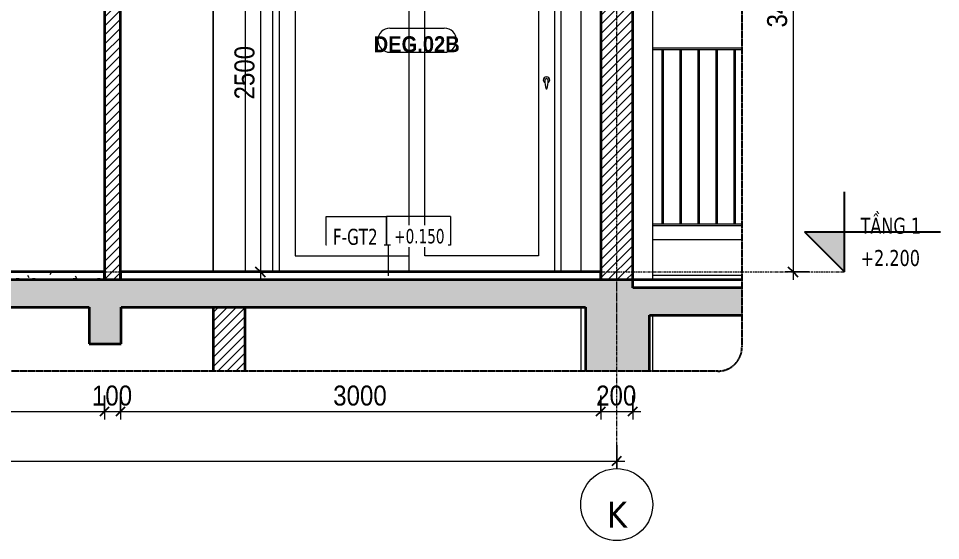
# Model space of a CAD drawing. Header units: millimetres. Extents: x 42054 to 236235, y 253 to 78637.
# Drawn here: x 127290 to 133051, y 520 to 3785 of the extents above; entities that cross this region are included whole.
import ezdxf

# ---------------------------------------------------------------- set-up
doc = ezdxf.new("R2010")
doc.units = ezdxf.units.MM
for name, pattern in [('Centre', [31.75, 6.35, -4.7625, 15.875, -4.7625]), ('Grid Line', [22.225, 12.7, -3.175, 3.175, -3.175]), ('Hidden', [7.14375, 4.7625, -2.38125])]:
    doc.linetypes.add(name, pattern=pattern)
for name, color, linetype, lineweight in [('0-5', 130, 'Continuous', 5), ('A-ANNO-DIMS', 211, 'Continuous', 9), ('A-ANNO-DIMS-50', 211, 'Continuous', 9), ('A-DETL-GENF', 92, 'Continuous', 18), ('A-DETL-GENF-4', 92, 'Hidden', 25), ('A-DETL-GENF-5', 9, 'Continuous', 18), ('A-DETL-MEDM', 33, 'Continuous', 35), ('A-DOOR', 31, 'Continuous', 18), ('A-DOOR-FRAM-1', 31, 'Continuous', 18), ('A-DOOR-GLAZ-1', 31, 'Continuous', 18), ('A-DOOR-IDEN', 31, 'Continuous', 9), ('A-FLOR-FNSH-1', 250, 'Continuous', 35), ('A-FLOR-HRAL', 11, 'Continuous', 18), ('A-FLOR-HRAL-1', 7, 'Continuous', 18), ('A-FLOR-IDEN', 11, 'Continuous', 9), ('A-FLOR-LEVL', 51, 'Continuous', 9), ('A-FLOR-LEVL-1', 51, 'Continuous', 25), ('A-FLOR-LEVL-2', 51, 'Centre', 9), ('A-FLOR-PATT-3', 67, 'Continuous', 18), ('A-WALL', 113, 'Continuous', 18), ('A-WALL-2', 250, 'Continuous', 35), ('A-WALL-3', 7, 'Continuous', 18), ('A-WALL-PATT-1', 9, 'Continuous', 18), ('A-WALL-PATT-2', 111, 'Continuous', 18), ('S-COLS', 52, 'Continuous', 18), ('S-COLS-8', 7, 'Continuous', 18), ('S-GRID-1', 1, 'Grid Line', 9), ('S-GRID-IDEN', 1, 'Continuous', 9)]:
    doc.layers.add(name, color=color, linetype=linetype, lineweight=lineweight)
doc.styles.add('Arial_B', font='arialbd.ttf', dxfattribs={"width": 0.9, "height": 100})
doc.styles.add('Tahoma', font='tahoma.ttf', dxfattribs={"width": 0.8, "height": 100})
doc.styles.add('Tahoma_1', font='tahoma.ttf', dxfattribs={"width": 0.8, "height": 90})
doc.styles.add('Tahoma_B', font='tahomabd.ttf', dxfattribs={"height": 162.5})
doc.styles.add('Tahoma_B_1', font='tahomabd.ttf', dxfattribs={"width": 0.85, "height": 100})
doc.styles.add('UTM Avo', font='', dxfattribs={"width": 0.9, "height": 125})
doc.styles.get('UTM Avo').set_extended_font_data('UTM Avo')
doc.dimstyles.new('1_Dim_chi_tiet_2_5', dxfattribs={"dimscale": 304.8, "dimtxt": 124.912619, "dimasz": 0.19685, "dimexe": 0.164042, "dimexo": 0.0625, "dimgap": 0.016404, "dimtad": 1, "dimdec": 0, "dimrnd": 5, "dimzin": 0, "dimdsep": 46, "dimtxsty": 'UTM Avo', "dimblk1": 'OBLIQUE', "dimblk2": 'OBLIQUE', "dimsah": 1, "dimcen": 0.09, "dimdle": 0.164042, "dimazin": 0, "dimtfac": 1, "dimtdec": 4, "dimtix": 1, "dimtmove": 0, "dimatfit": 3, "dimfxl": 0.328084, "dimfxlon": 1, "dimtvp": 1, "dimtolj": 1, "dimtzin": 0, "dimarcsym": 2})
pattern_1 = [(45, (128982.67, 15773.775), (-28.28427, 28.28427), [])]

# ---------------------------------------------------------------- blocks, each defined once
blk = doc.blocks.new('NCV_TKTC_KET CAU_rvt-7-TKCS_CĂN HỘ LOẠI 1A - MẶT CẮT 6')
at = {"layer": 'S-COLS-8'}
for p, q in [((-61961.9, 5380), (-61961.9, 2200)), ((-61511.9, 2150), (-61511.9, 5330)), ((-61961.9, 1980), (-61961.9, 1580)), ((-61511.9, 1580), (-61511.9, 1930))]:
    blk.add_line(p, q, dxfattribs=at)
blk = doc.blocks.new('Railing - 10mm-457212-TKCS_CĂN HỘ LOẠI 1A - MẶT CẮT 6')
at = {"layer": 'A-FLOR-HRAL-1'}
for p, q in [((-68756.5, 3590), (-68756.5, 2500)), ((-68746.5, 2500), (-68746.5, 3590))]:
    blk.add_line(p, q, dxfattribs=at)
blk = doc.blocks.new('Railing - Railing-641413-TKCS_CĂN HỘ LOẠI 1A - MẶT CẮT 6')
at = {"layer": 'A-FLOR-HRAL-1'}
for p, q in [((-61511.9, 2500), (-60954.4, 2500)), ((-61511.9, 2490), (-60954.4, 2490))]:
    blk.add_line(p, q, dxfattribs=at)
for p in [(7302.1, 0), (7414.6, 0), (7527.1, 0), (7639.6, 0), (7752.1, 0)]:
    blk.add_blockref('Railing - 10mm-457212-TKCS_CĂN HỘ LOẠI 1A - MẶT CẮT 6', p)
blk = doc.blocks.new('Top Rail Type - Top Rail_Internal_-641414-TKCS_CĂN HỘ LOẠI 1A - MẶT CẮT 6')
at = {"layer": 'A-FLOR-HRAL-1'}
for p, q in [((-60954.4, 3600), (-61511.9, 3600)), ((-60954.4, 3590), (-61511.9, 3590))]:
    blk.add_line(p, q, dxfattribs=at)
blk = doc.blocks.new('NCV_TKTC_TANG 1_rvt-6-TKCS_CĂN HỘ LOẠI 1A - MẶT CẮT 6')
at = {"layer": 'A-FLOR-PATT-3'}
h = blk.add_hatch(dxfattribs=at)
h.set_pattern_fill('FP_15', color=256, style=0, pattern_type=2)
h.set_pattern_definition([(0, (-63781.99, 15773.775), (203.2, 50.8), [16.764, -135.636, 16.764, -135.636, -812.8]), (0, (-63781.99, 15773.775), (203.2, 50.8), [-304.8, 16.764, -288.036, 16.764, -135.636, -355.6]), (0, (-63781.99, 15773.775), (203.2, 50.8), [-762, 16.764, -84.836, 16.764, -237.236]), (120, (-63705.79, 15799.175), (-145.59409, 150.57636), [16.764, -135.636, 16.764, -948.436]), (120, (-63705.79, 15799.175), (-145.59409, 150.57636), [-169.164, -135.636, 16.764, -288.036, -508]), (120, (-63705.79, 15799.175), (-145.59409, 150.57636), [-609.6, 16.764, -135.636, 16.764, -338.836]), (120, (-63705.79, 15799.175), (-145.59409, 150.57636), [-778.764, -84.836, 16.764, -237.236]), (240, (-63680.39, 15900.775), (-57.60591, -201.37636), [16.764, -135.636, 16.764, -948.436]), (240, (-63680.39, 15900.775), (-57.60591, -201.37636), [-169.164, -135.636, 16.764, -288.036, -508]), (240, (-63680.39, 15900.775), (-57.60591, -201.37636), [-609.6, 16.764, -135.636, 16.764, -338.836]), (240, (-63680.39, 15900.775), (-57.60591, -201.37636), [-778.764, -84.836, 16.764, -237.236])])
h.paths.add_polyline_path([(-64936.9, 2150), (-64936.9, 2200), (-68536.9, 2200), (-68536.9, 2150), (-65032.2, 2150)])
at = {"layer": 'A-WALL-PATT-1'}
h = blk.add_hatch(dxfattribs=at)
h.set_pattern_fill('FP_14', color=256, style=0, pattern_type=2)
h.set_pattern_definition([(45, (-63781.988, 15773.775), (-28.28427, 28.28427), [])])
h.paths.add_polyline_path([(-64836.9, 2150), (-64836.9, 5150), (-64936.9, 5150), (-64936.9, 2150)])
at = {"layer": 'A-FLOR-FNSH-1'}
for p, q in [((-64936.9, 2200), (-68536.9, 2200)), ((-64936.9, 2150), (-64936.9, 2200)), ((-61836.9, 2200), (-64836.9, 2200)), ((-64836.9, 2200), (-64836.9, 2150)), ((-61836.9, 2150), (-61836.9, 2200)), ((-60954.4, 2150), (-61635.3, 2150))]:
    blk.add_line(p, q, dxfattribs=at)
at = {"layer": 'A-WALL-2'}
for p, q in [((-64936.9, 5150), (-64936.9, 2150)), ((-64836.9, 2150), (-64836.9, 5150))]:
    blk.add_line(p, q, dxfattribs=at)
at = {"layer": 'A-WALL-3'}
for p, q in [((-60954.4, 2400), (-61511.9, 2400)), ((-61511.9, 2180), (-60954.4, 2180))]:
    blk.add_line(p, q, dxfattribs=at)
at = {"layer": 'A-FLOR-HRAL'}
for name in ['Top Rail Type - Top Rail_Internal_-641414-TKCS_CĂN HỘ LOẠI 1A - MẶT CẮT 6', 'Railing - Railing-641413-TKCS_CĂN HỘ LOẠI 1A - MẶT CẮT 6']:
    blk.add_blockref(name, (0, 0), dxfattribs=at)
blk = doc.blocks.new('DEG_02-DEG_03 - DEG_02B-1800x2400mm-CỬA ĐI 02 CÁNH TRƯỢT-2213204-TKCS_CĂN HỘ LOẠI 1A - MẶT CẮT 6')
at = {"layer": 'A-DOOR'}
for p, q in [((-63035.3, 4560), (-63035.3, 2200)), ((-62935.3, 4460), (-62225.3, 4460)), ((-62935.3, 2300), (-62935.3, 4460)), ((-62225.3, 4460), (-62225.3, 2300)), ((-62225.3, 2300), (-62935.3, 2300))]:
    blk.add_line(p, q, dxfattribs=at)
at = {"layer": 'A-DOOR', "flags": 128}
blk.add_lwpolyline([(-62173.8, 3408.7), (-62174.5, 3408.7), (-62175.9, 3408.7), (-62176.8, 3408.7), (-62176.8, 3408.7)], dxfattribs=at)
at = {"layer": 'A-DOOR'}
for centre, radius, start, end in [((-62175.3, 3400), 20, 360, 180), ((-62175.3, 3400), 20, 180, 240), ((-62176.8, 3399.2), 9.45, 90, 180), ((-62021.5, 3399.2), 164.8, 180, 199.13397), ((-62173.8, 3399.2), 9.45, 0, 90), ((-62329.1, 3399.2), 164.8, 340.86603, 0), ((-62175.3, 3400), 20, 300, 0), ((-62174.9, 3346), 2.34, 199.13397, 261.03098), ((-62175.7, 3346), 2.34, 278.96902, 340.86603)]:
    blk.add_arc(centre, radius, start, end, dxfattribs=at)
at = {"layer": 'A-DOOR-FRAM-1'}
for p, q in [((-63845.3, 4560), (-63845.3, 2200)), ((-63845.3, 4560), (-62125.3, 4560)), ((-62125.3, 4560), (-62125.3, 2200))]:
    blk.add_line(p, q, dxfattribs=at)
at = {"layer": 'A-DOOR-GLAZ-1'}
for p, q in [((-63745.3, 4460), (-63745.3, 2300)), ((-63035.3, 4460), (-63745.3, 4460)), ((-63745.3, 2300), (-63035.3, 2300))]:
    blk.add_line(p, q, dxfattribs=at)
blk = doc.blocks.new('BORDER VIEW - BORDER VIEW-3683200-TKCS_CĂN HỘ LOẠI 1A - MẶT CẮT 6')
at = {"layer": 'A-DETL-GENF-4'}
for p, q in [((-60954.4, 5951.8), (-60954.4, 1730)), ((-61104.4, 1580), (-70691.9, 1580))]:
    blk.add_line(p, q, dxfattribs=at)
blk.add_arc((-61104.4, 1730), 150, 270, 0, dxfattribs=at)
blk = doc.blocks.new('Level - CAO ĐỘ LEVEL-350587-TKCS_CĂN HỘ LOẠI 1A - MẶT CẮT 6')
at = {"layer": 'A-FLOR-LEVL'}
blk.add_hatch(color=256, dxfattribs=at).paths.add_polyline_path([(-60313.6, 2450), (-60313.6, 2200), (-60563.6, 2450)])
at = {"layer": 'A-FLOR-LEVL-1'}
for p, q in [((-60313.6, 2200), (-60313.6, 2700)), ((-60563.6, 2450), (-60313.6, 2200)), ((-60563.6, 2450), (-59713.6, 2450))]:
    blk.add_line(p, q, dxfattribs=at)
blk = doc.blocks.new('Grid - M_Grid Head - Circle-353313-TKCS_CĂN HỘ LOẠI 1A - MẶT CẮT 6')
at = {"layer": 'S-GRID-IDEN'}
blk.add_circle((-61736.9, 745.3), 225, dxfattribs=at)
blk = doc.blocks.new('DIMBLOCK103-TKCS_CĂN HỘ LOẠI 1A - MẶT CẮT 6')
at = {"layer": 'A-ANNO-DIMS-50'}
for p, q in [((122827.7, 1117.2), (122827.7, 967.2)), ((122827.7, 1017.2), (122827.7, 1117.2)), ((131027.7, 1117.2), (131027.7, 967.2)), ((131027.7, 1017.2), (131027.7, 1117.2)), ((122777.7, 1017.2), (131077.7, 1017.2))]:
    blk.add_line(p, q, dxfattribs=at)
at = {"layer": 'A-ANNO-DIMS-50', "lineweight": 25}
for p, q in [((122827.7, 1017.2), (122857.7, 1047.2)), ((131027.7, 1017.2), (131057.7, 1047.2)), ((122827.7, 1017.2), (122797.7, 987.2)), ((131027.7, 1017.2), (130997.7, 987.2))]:
    blk.add_line(p, q, dxfattribs=at)
at = {"layer": 'A-ANNO-DIMS-50', "color": 0, "insert": (126756.5, 1179.6), "char_height": 125, "width": 410.824, "attachment_point": 1, "line_spacing_factor": 1.110334, "style": 'UTM Avo'}
blk.add_mtext('8200', dxfattribs=at)
blk = doc.blocks.new('_Oblique')
at = {"color": 0, "linetype": 'ByBlock', "lineweight": -2}
blk.add_line((-0.5, -0.5), (0.5, 0.5), dxfattribs=at)
blk = doc.blocks.new('DIMBLOCK104-TKCS_CĂN HỘ LOẠI 1A - MẶT CẮT 6')
at = {"layer": 'A-ANNO-DIMS-50'}
for p, q in [((132129.7, 5650), (132129.7, 2150)), ((132229.7, 5600), (132079.7, 5600)), ((132129.7, 5600), (132229.7, 5600)), ((132229.7, 2200), (132079.7, 2200)), ((132129.7, 2200), (132229.7, 2200))]:
    blk.add_line(p, q, dxfattribs=at)
at = {"layer": 'A-ANNO-DIMS-50', "lineweight": 25}
for p, q in [((132129.7, 5600), (132099.7, 5630)), ((132129.7, 5600), (132159.7, 5570)), ((132129.7, 2200), (132099.7, 2230)), ((132129.7, 2200), (132159.7, 2170))]:
    blk.add_line(p, q, dxfattribs=at)
at = {"layer": 'A-ANNO-DIMS-50', "color": 0, "insert": (131967.3, 3728.8), "char_height": 125, "width": 410.824, "attachment_point": 1, "rotation": 90, "line_spacing_factor": 1.110334, "style": 'UTM Avo'}
blk.add_mtext('3400', dxfattribs=at)
blk = doc.blocks.new('STN_Door Tag - STN_Door Tag-1788670-TKCS_CĂN HỘ LOẠI 1A - MẶT CẮT 6')
at = {"layer": 'A-DOOR-IDEN'}
for p, q in [((-63153.8, 3724.7), (-62813.8, 3724.7)), ((-63153.8, 3573.8), (-62813.8, 3573.8))]:
    blk.add_line(p, q, dxfattribs=at)
for centre, start, end in [((-63153.8, 3649.3), 90, 270), ((-62813.8, 3649.3), 270, 90)]:
    blk.add_arc(centre, 75.5, start, end, dxfattribs=at)
blk = doc.blocks.new('DIMBLOCK108-TKCS_CĂN HỘ LOẠI 1A - MẶT CẮT 6')
at = {"layer": 'A-ANNO-DIMS-50'}
for p, q in [((124229.3, 1427.2), (124229.3, 1277.2)), ((124229.3, 1327.2), (124229.3, 1427.2)), ((127827.7, 1427.2), (127827.7, 1277.2)), ((127827.7, 1327.2), (127827.7, 1427.2)), ((124229.3, 1327.2), (127827.7, 1327.2))]:
    blk.add_line(p, q, dxfattribs=at)
at = {"layer": 'A-ANNO-DIMS-50', "lineweight": 25}
for p, q in [((124229.3, 1327.2), (124199.3, 1297.2)), ((124229.3, 1327.2), (124259.3, 1357.2)), ((127827.7, 1327.2), (127797.7, 1297.2)), ((127827.7, 1327.2), (127857.7, 1357.2))]:
    blk.add_line(p, q, dxfattribs=at)
at = {"layer": 'A-ANNO-DIMS-50', "color": 0, "insert": (125857.4, 1489.6), "char_height": 125, "width": 410.824, "attachment_point": 1, "line_spacing_factor": 1.110334, "style": 'UTM Avo'}
blk.add_mtext('3600', dxfattribs=at)
blk = doc.blocks.new('DIMBLOCK109-TKCS_CĂN HỘ LOẠI 1A - MẶT CẮT 6')
at = {"layer": 'A-ANNO-DIMS-50'}
for p, q in [((127827.7, 1427.2), (127827.7, 1277.2)), ((127827.7, 1327.2), (127827.7, 1427.2)), ((127927.7, 1427.2), (127927.7, 1277.2)), ((127927.7, 1327.2), (127927.7, 1427.2)), ((127827.7, 1327.2), (127927.7, 1327.2))]:
    blk.add_line(p, q, dxfattribs=at)
at = {"layer": 'A-ANNO-DIMS-50', "lineweight": 25}
for p, q in [((127827.7, 1327.2), (127797.7, 1297.2)), ((127827.7, 1327.2), (127857.7, 1357.2)), ((127927.7, 1327.2), (127897.7, 1297.2)), ((127927.7, 1327.2), (127957.7, 1357.2))]:
    blk.add_line(p, q, dxfattribs=at)
at = {"layer": 'A-ANNO-DIMS-50', "color": 0, "insert": (127749.3, 1489.6), "char_height": 125, "width": 308.118, "attachment_point": 1, "line_spacing_factor": 1.110334, "style": 'UTM Avo'}
blk.add_mtext('100', dxfattribs=at)
blk = doc.blocks.new('DIMBLOCK110-TKCS_CĂN HỘ LOẠI 1A - MẶT CẮT 6')
at = {"layer": 'A-ANNO-DIMS-50'}
for p, q in [((127927.7, 1427.2), (127927.7, 1277.2)), ((127927.7, 1327.2), (127927.7, 1427.2)), ((130927.7, 1427.2), (130927.7, 1277.2)), ((130927.7, 1327.2), (130927.7, 1427.2)), ((127927.7, 1327.2), (130927.7, 1327.2))]:
    blk.add_line(p, q, dxfattribs=at)
at = {"layer": 'A-ANNO-DIMS-50', "lineweight": 25}
for p, q in [((127927.7, 1327.2), (127897.7, 1297.2)), ((127927.7, 1327.2), (127957.7, 1357.2)), ((130927.7, 1327.2), (130897.7, 1297.2)), ((130927.7, 1327.2), (130957.7, 1357.2))]:
    blk.add_line(p, q, dxfattribs=at)
at = {"layer": 'A-ANNO-DIMS-50', "color": 0, "insert": (129256.5, 1489.6), "char_height": 125, "width": 410.824, "attachment_point": 1, "line_spacing_factor": 1.110334, "style": 'UTM Avo'}
blk.add_mtext('3000', dxfattribs=at)
blk = doc.blocks.new('DIMBLOCK111-TKCS_CĂN HỘ LOẠI 1A - MẶT CẮT 6')
at = {"layer": 'A-ANNO-DIMS-50'}
for p, q in [((130927.7, 1427.2), (130927.7, 1277.2)), ((130927.7, 1327.2), (130927.7, 1427.2)), ((131127.7, 1427.2), (131127.7, 1277.2)), ((131127.7, 1327.2), (131127.7, 1427.2)), ((130927.7, 1327.2), (131177.7, 1327.2))]:
    blk.add_line(p, q, dxfattribs=at)
at = {"layer": 'A-ANNO-DIMS-50', "lineweight": 25}
for p, q in [((130927.7, 1327.2), (130897.7, 1297.2)), ((130927.7, 1327.2), (130957.7, 1357.2)), ((131127.7, 1327.2), (131097.7, 1297.2)), ((131127.7, 1327.2), (131157.7, 1357.2))]:
    blk.add_line(p, q, dxfattribs=at)
at = {"layer": 'A-ANNO-DIMS-50', "color": 0, "insert": (130899.3, 1489.6), "char_height": 125, "width": 308.118, "attachment_point": 1, "line_spacing_factor": 1.110334, "style": 'UTM Avo'}
blk.add_mtext('200', dxfattribs=at)
blk = doc.blocks.new('TAG SAN - TTG - TAG FFL-4075299-TKCS_CĂN HỘ LOẠI 1A - MẶT CẮT 6')
at = {"layer": 'A-FLOR-IDEN'}
for p, q in [((-66795.5, 2298), (-66795.5, 2476.8)), ((-66795.5, 2476.8), (-66419.5, 2476.8)), ((-66419.5, 2476.8), (-66419.5, 2298)), ((-66019.5, 2476.8), (-66419.5, 2476.8)), ((-66419.5, 2298), (-66419.5, 2476.8)), ((-66019.5, 2476.8), (-66019.5, 2298)), ((-66419.5, 2298), (-66795.5, 2298)), ((-66019.5, 2298), (-66419.5, 2298))]:
    blk.add_line(p, q, dxfattribs=at)
blk = doc.blocks.new('DIMBLOCK113-TKCS_CĂN HỘ LOẠI 1A - MẶT CẮT 6')
at = {"layer": 'A-ANNO-DIMS-50', "lineweight": 25}
for p, q in [((128801.9, 4700), (128771.9, 4730)), ((128801.9, 4700), (128831.9, 4670)), ((128801.9, 2200), (128771.9, 2230)), ((128801.9, 2200), (128831.9, 2170))]:
    blk.add_line(p, q, dxfattribs=at)
at = {"layer": 'A-ANNO-DIMS-50'}
for p, q in [((128901.9, 4700), (128751.9, 4700)), ((128801.9, 4700), (128801.9, 2150)), ((128801.9, 4700), (128901.9, 4700)), ((128901.9, 2200), (128751.9, 2200)), ((128801.9, 2200), (128901.9, 2200))]:
    blk.add_line(p, q, dxfattribs=at)
at = {"layer": 'A-ANNO-DIMS-50', "color": 0, "insert": (128639.5, 3278.8), "char_height": 125, "width": 410.824, "attachment_point": 1, "rotation": 90, "line_spacing_factor": 1.110334, "style": 'UTM Avo'}
blk.add_mtext('2500', dxfattribs=at)

msp = doc.modelspace()

# ---------------------------------------------------------------- hatches: boundary and pattern name
at = {"layer": 'A-DETL-GENF-5'}
h = msp.add_hatch(dxfattribs=at)
h.set_pattern_fill('FP_13', color=256, style=0, pattern_type=2)
h.set_pattern_definition([(50, (128982.67, 15773.77), (364.368, -31.8783), [38.1, -419.1]), (355, (128982.67, 15773.77), (-70.486, 382.113), [30.48, -335.28]), (100.451, (129013.03, 15771.12), (293.885, 350.233), [32.38, -356.18]), (46.184, (128982.67, 15875.38), (542.158, -84.086), [57.15, -628.65]), (96.636, (129027.85, 15868.37), (474.805, 494.855), [48.57, -534.27]), (351.184, (128982.67, 15875.4), (474.81, 494.85), [45.72, -502.92]), (21, (129033.47, 15849.98), (303.2285, -204.5305), [38.1, -419.1]), (326, (129033.47, 15849.98), (123.604, 368.376), [30.48, -335.28]), (71.451, (129058.74, 15832.93), (426.834, 163.843), [32.38, -356.18]), (37.5, (128982.67, 15773.77), (6.1766, 169.1102), [3.353, -327.863, 3.353, -337.007, -336.55]), (37.5, (128982.67, 15773.77), (6.1766, 169.1102), [-671.576, 3.353, -333.197]), (7.5, (128982.67, 15773.77), (133.6389, 200.3615), [3.353, -190.703, 3.353, -320.243, -128.27]), (7.5, (128982.67, 15773.77), (133.6389, 200.3615), [-517.652, 3.353, -124.917]), (327.5, (128869.38, 15773.77), (271.1818, -11.4584), [3.353, -123.647, 3.353, -392.887, -525.78]), (327.5, (128869.38, 15773.77), (271.1818, -11.4584), [-523.24, 3.353, -522.427]), (317.5, (128818.58, 15773.77), (296.2585, 50.853), [3.353, -161.747, 3.353, -259.791, -373.38]), (317.5, (128818.58, 15773.77), (296.2585, 50.853), [-428.244, 3.353, -370.027]), (45, (128982.67, 15773.77), (-125.7236, 125.7236), []), (45, (128982.67, 15964.27), (-125.7236, 125.7236), [])])
h.paths.add_polyline_path([(131233.2, 1580), (131233.2, 1930), (131810.2, 1930), (131810.2, 2100), (131129.3, 2100), (131129.3, 2150), (124127.7, 2150), (124127.7, 2100), (122927.7, 2100), (122927.7, 2150), (121922.7, 2150), (121922.7, 1980), (122652.7, 1980), (122652.7, 1580), (123152.7, 1580), (123152.7, 1930), (124227.7, 1930), (124227.7, 1980), (127732.4, 1980), (127732.4, 1750), (127932.7, 1750), (127932.7, 1980), (130833.2, 1980), (130833.2, 1580), (131183.2, 1580)])
at = {"layer": 'A-WALL-PATT-2'}
h = msp.add_hatch(dxfattribs=at)
h.set_pattern_fill('FP_14', color=256, style=0, pattern_type=2)
h.set_pattern_definition(pattern_1)
h.paths.add_polyline_path([(130927.7, 2150), (131127.7, 2150), (131127.7, 4950), (130927.7, 4950), (130927.7, 2696.7)])
h = msp.add_hatch(dxfattribs=at)
h.set_pattern_fill('FP_14', color=256, style=0, pattern_type=2)
h.set_pattern_definition(pattern_1)
h.paths.add_polyline_path([(128706.1, 1580), (128706.1, 1980), (128506.1, 1980), (128506.1, 1580)])

# ---------------------------------------------------------------- linework, layer by layer
at = {"layer": 'A-DETL-MEDM'}
for p, q in [((131129.3, 2150), (124127.7, 2150)), ((131129.3, 2100), (131129.3, 2150)), ((131810.2, 2100), (131129.3, 2100)), ((124227.7, 1980), (127732.4, 1980)), ((127732.4, 1980), (127732.4, 1750)), ((127932.7, 1750), (127932.7, 1980)), ((127932.7, 1980), (130833.2, 1980)), ((130833.2, 1980), (130833.2, 1580)), ((131233.2, 1580), (131233.2, 1930)), ((131233.2, 1930), (131810.2, 1930)), ((127732.4, 1750), (127932.7, 1750))]:
    msp.add_line(p, q, dxfattribs=at)
at = {"layer": 'A-FLOR-IDEN'}
msp.add_line((129601.1, 2175.5), (129601.1, 2367), dxfattribs=at)
at = {"layer": 'A-FLOR-LEVL-2'}
msp.add_line((121529.2, 2200), (132451.1, 2200), dxfattribs=at)
at = {"layer": 'A-WALL'}
for p, q in [((128506.1, 2200), (128506.1, 4700)), ((128706.1, 4700), (128706.1, 2200)), ((128879.3, 2200), (128879.3, 4600)), ((130679.3, 4600), (130679.3, 2200))]:
    msp.add_line(p, q, dxfattribs=at)
at = {"layer": 'A-WALL-2'}
for p, q in [((130927.7, 4950), (130927.7, 2150)), ((131127.7, 2150), (131127.7, 4950)), ((128506.1, 1980), (128506.1, 1580)), ((128706.1, 1580), (128706.1, 1980))]:
    msp.add_line(p, q, dxfattribs=at)
at = {"layer": 'S-COLS'}
for p, q in [((128506.1, 4700), (128506.1, 2200)), ((128706.1, 4700), (128706.1, 2200))]:
    msp.add_line(p, q, dxfattribs=at)
at = {"layer": 'S-GRID-1'}
for p, q in [((131027.7, 2220.3), (131027.7, 5336.3)), ((131027.7, 970.3), (131027.7, 2220.3))]:
    msp.add_line(p, q, dxfattribs=at)

# ---------------------------------------------------------------- block references
at = {"layer": '0-5'}
for name in ['NCV_TKTC_KET CAU_rvt-7-TKCS_CĂN HỘ LOẠI 1A - MẶT CẮT 6', 'NCV_TKTC_TANG 1_rvt-6-TKCS_CĂN HỘ LOẠI 1A - MẶT CẮT 6']:
    msp.add_blockref(name, (192764.7, 0), dxfattribs=at)
at = {"layer": 'A-DETL-GENF'}
msp.add_blockref('BORDER VIEW - BORDER VIEW-3683200-TKCS_CĂN HỘ LOẠI 1A - MẶT CẮT 6', (192764.7, 0), dxfattribs=at)
at = {"layer": 'A-DOOR'}
msp.add_blockref('DEG_02-DEG_03 - DEG_02B-1800x2400mm-CỬA ĐI 02 CÁNH TRƯỢT-2213204-TKCS_CĂN HỘ LOẠI 1A - MẶT CẮT 6', (192764.7, 0), dxfattribs=at)
at = {"layer": 'A-DOOR-IDEN'}
msp.add_blockref('STN_Door Tag - STN_Door Tag-1788670-TKCS_CĂN HỘ LOẠI 1A - MẶT CẮT 6', (192764.7, 0), dxfattribs=at)
at = {"layer": 'A-FLOR-IDEN'}
msp.add_blockref('TAG SAN - TTG - TAG FFL-4075299-TKCS_CĂN HỘ LOẠI 1A - MẶT CẮT 6', (196008.5, 69), dxfattribs=at)
at = {"layer": 'A-FLOR-LEVL-1'}
msp.add_blockref('Level - CAO ĐỘ LEVEL-350587-TKCS_CĂN HỘ LOẠI 1A - MẶT CẮT 6', (192764.7, 0), dxfattribs=at)
at = {"layer": 'S-GRID-IDEN'}
msp.add_blockref('Grid - M_Grid Head - Circle-353313-TKCS_CĂN HỘ LOẠI 1A - MẶT CẮT 6', (192764.7, 0), dxfattribs=at)

# ---------------------------------------------------------------- texts
at = {"layer": 'A-DOOR-IDEN', "insert": (129778.3, 3623.3), "char_height": 100, "width": 550.8, "attachment_point": 5, "line_spacing_factor": 0.936439, "style": 'Arial_B'}
msp.add_mtext('\\pt2.25,4.5,6.75,9,11.25,13.5,15.75,18,20.25,22.5,24.75,27,29.25,31.5,33.75,36,38.25,40.5,42.75,45,47.25,49.5,51.75,54,56.25,58.5,60.75,63,65.25,67.5,69.75,72;DEG.02B', dxfattribs=at)
at = {"layer": 'A-FLOR-LEVL', "char_height": 100, "line_spacing_factor": 0.996129, "style": 'Tahoma_B_1'}
for s, insert, width, attachment_point in [('\\pt510,1020,1530,2040,2550,3060,3570,4080,4590,5100,5610,6120,6630,7140,7650,8160,8670,9180,9690,10200,10710,11220,11730,12240,12750,13260,13770,14280,14790,15300,15810,16320;TẦNG 1', (132551.4, 2437.2), 452.625, 7), ('\\pt212.5,425,637.5,850,1062.5,1275,1487.5,1700,1912.5,2125,2337.5,2550,2762.5,2975,3187.5,3400,3612.5,3825,4037.5,4250,4462.5,4675,4887.5,5100,5312.5,5525,5737.5,5950,6162.5,6375,6587.5,6800;+2.200', (132551.4, 2337.5), 441.575, 1)]:
    msp.add_mtext(s, dxfattribs=dict(at, insert=insert, width=width, attachment_point=attachment_point))

# ---------------------------------------------------------------- dimensions: what is measured, and where the dimension line sits
at = {"layer": 'A-ANNO-DIMS'}
for base, p1, p2, override, picture, middle in [((132129.7, 2200), (132229.7, 5600), (132229.7, 2200), {"dimpost": '<>', "dimfxl": 3400}, 'DIMBLOCK104-TKCS_CĂN HỘ LOẠI 1A - MẶT CẮT 6', (132060, 3900)), ((128801.9, 2200), (128901.9, 4700), (128901.9, 2200), {"dimpost": '<>', "dimfxl": 2500}, 'DIMBLOCK113-TKCS_CĂN HỘ LOẠI 1A - MẶT CẮT 6', (128732.2, 3450))]:
    dim = msp.add_linear_dim(base=base, p1=p1, p2=p2, angle=90, dimstyle='1_Dim_chi_tiet_2_5', override=override, dxfattribs=at)
    dim.commit()
    dim.dimension.update_dxf_attribs({"geometry": picture, "text_midpoint": middle})
for base, p1, p2, override, picture, middle in [((127827.7, 1327.2), (124229.3, 1427.2), (127827.7, 1427.2), {"dimpost": '<>', "dimfxl": 3598.374347}, 'DIMBLOCK108-TKCS_CĂN HỘ LOẠI 1A - MẶT CẮT 6', (126028.5, 1396.9)), ((127927.7, 1327.2), (127827.7, 1427.2), (127927.7, 1427.2), {"dimpost": '<>', "dimfxl": 100}, 'DIMBLOCK109-TKCS_CĂN HỘ LOẠI 1A - MẶT CẮT 6', (127877.7, 1396.9)), ((130927.7, 1327.2), (127927.7, 1427.2), (130927.7, 1427.2), {"dimpost": '<>', "dimfxl": 3000}, 'DIMBLOCK110-TKCS_CĂN HỘ LOẠI 1A - MẶT CẮT 6', (129427.7, 1396.9)), ((131127.7, 1327.2), (130927.7, 1427.2), (131127.7, 1427.2), {"dimpost": '<>', "dimfxl": 200}, 'DIMBLOCK111-TKCS_CĂN HỘ LOẠI 1A - MẶT CẮT 6', (131027.7, 1396.9)), ((131027.7, 1017.2), (122827.7, 1117.2), (131027.7, 1117.2), {"dimpost": '<>', "dimfxl": 8200}, 'DIMBLOCK103-TKCS_CĂN HỘ LOẠI 1A - MẶT CẮT 6', (126927.7, 1086.9))]:
    dim = msp.add_linear_dim(base=base, p1=p1, p2=p2, dimstyle='1_Dim_chi_tiet_2_5', override=override, dxfattribs=at)
    dim.commit()
    dim.dimension.update_dxf_attribs({"geometry": picture, "text_midpoint": middle})

# ---------------------------------------------------------------- next in the draw order: texts
at = {"layer": 'A-FLOR-IDEN', "attachment_point": 5, "line_spacing_factor": 0.996129, "bg_fill": 3, "box_fill_scale": 1.25, "bg_fill_color": 256, "bg_fill_true_color": 13158600, "bg_fill_transparency": 0}
for s, insert, char_height, width, style in [('\\pt4,8,12,16,20,24,28,32,36,40,44,48,52,56,60,64,68,72,76,80,84,88,92,96,100,104,108,112,116,120,124,128;F-GT2', (129394.7, 2418.8), 100, 306.8, 'Tahoma'), ('\\pt3.9996,8.0001,11.9997,16.0002,19.9998,24.0003,27.9999,32.0004,36,39.9996,44.0001,47.9997,52.0002,55.9998,60.0003,63.9999,68.0004,72,75.9996,80.0001,83.9997,88.0002,91.9998,96.0003,99.9999,104.0004,108,111.9996,116.0001,119.9997,124.0002,127.9998;+0.150', (129794.9, 2422.8), 90, 314.8, 'Tahoma_1')]:
    msp.add_mtext(s, dxfattribs=dict(at, insert=insert, char_height=char_height, width=width, style=style))
at = {"layer": 'S-GRID-IDEN', "insert": (131029.8, 682.9), "char_height": 162.5, "width": 159, "attachment_point": 5, "line_spacing_factor": 0.996129, "style": 'Tahoma_B', "bg_fill": 3, "box_fill_scale": 1.25, "bg_fill_color": 256, "bg_fill_true_color": 13158600, "bg_fill_transparency": 0}
msp.add_mtext('\\pt634.99962,1269.99925,1905.0005,2540.00013,3174.99975,3809.99937,4445.00062,5080.00025,5714.99987,6349.9995,6985.00075,7620.00037,8255,8889.99962,9524.99925,10160.0005,10795.00013,11429.99975,12064.99938,12700.00063,13335.00025,13969.99988,14604.9995,15240.00075,15875.00038,16510,17144.99963,17779.99925,18415.0005,19050.00013,19684.99975,20319.99938;K', dxfattribs=at)

doc.saveas('drawing.dxf')
